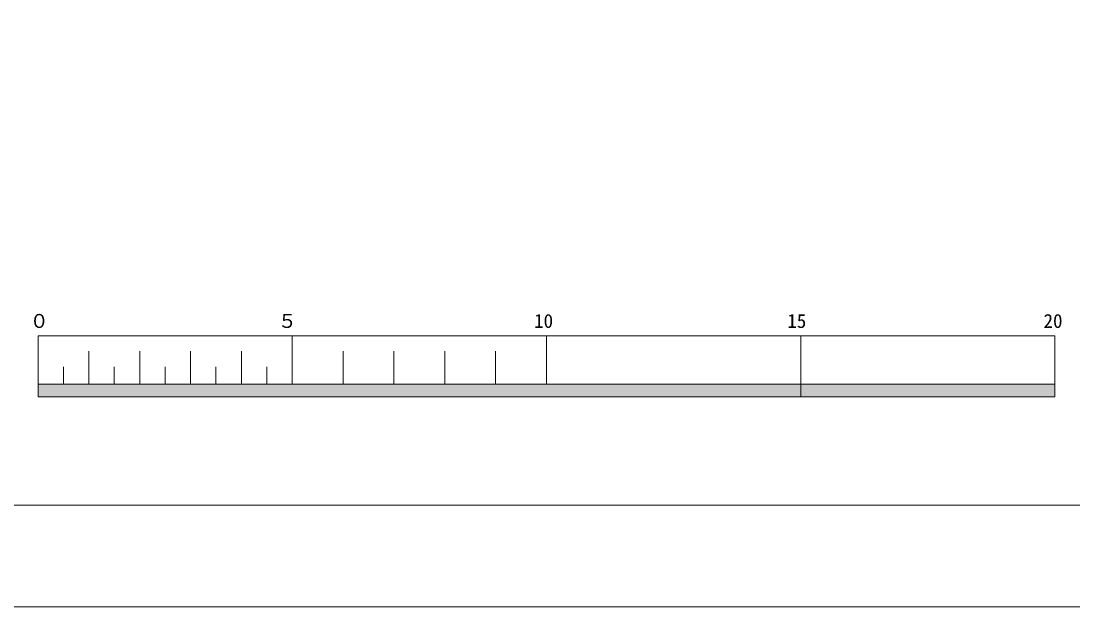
# Model space of a CAD drawing. Units: millimetres, scale not verified. Extents: x -51050 to 51050, y -29700 to 29700.
# Drawn here: x -9960 to 10729, y -29700 to -18183 of the extents above; entities that cross this region are included whole.
import ezdxf
from ezdxf.enums import TextEntityAlignment as Align

# ---------------------------------------------------------------- set-up
doc = ezdxf.new("R2010")
doc.units = ezdxf.units.MM
doc.header["$LTSCALE"] = 100
doc.layers.add('0-2_sunpou', color=7, linetype='Continuous', lineweight=18)
doc.layers.add('0-4_frame', color=7, linetype='Continuous', lineweight=18)
doc.styles.add('ＭＳ ゴシック', font='')
doc.styles.get('ＭＳ ゴシック').set_extended_font_data('MS Gothic')

msp = doc.modelspace()

# ---------------------------------------------------------------- linework, layer by layer
at = {"layer": '0-2_sunpou'}
for p, q in [((-4626.2, -25320.5), (-4626.2, -24370.5)), ((373.8, -25320.5), (373.8, -24370.5)), ((5373.8, -25570.5), (5373.8, -24370.5)), ((-8626.2, -25320.5), (-8626.2, -24670.5)), ((-7626.2, -25320.5), (-7626.2, -24670.5)), ((-6626.2, -25320.5), (-6626.2, -24670.5)), ((-5626.2, -25320.5), (-5626.2, -24670.5)), ((-3626.2, -25320.5), (-3626.2, -24670.5)), ((-2626.2, -25320.5), (-2626.2, -24670.5)), ((-1626.2, -25320.5), (-1626.2, -24670.5)), ((-626.2, -25320.5), (-626.2, -24670.5)), ((-9126.2, -25320.5), (-9126.2, -24980.5)), ((-8126.2, -25320.5), (-8126.2, -24980.5)), ((-7126.2, -25320.5), (-7126.2, -24980.5)), ((-6126.2, -25320.5), (-6126.2, -24980.5)), ((-5126.2, -25320.5), (-5126.2, -24980.5)), ((-9626.2, -25320.5), (10373.8, -25320.5))]:
    msp.add_line(p, q, dxfattribs=at)
msp.add_lwpolyline([(-9626.2, -24370.5), (10373.8, -24370.5), (10373.8, -25570.5), (-9626.2, -25570.5)], close=True, dxfattribs=at)
msp.add_solid([(-9626.2, -25320.5), (10373.8, -25320.5), (-9626.2, -25570.5), (10373.8, -25570.5)], dxfattribs=at)
at = {"layer": '0-4_frame'}
for points in [[(-51050, -29700), (51050, -29700), (51050, 29700), (-51050, 29700)], [(-49050, -27700), (49050, -27700), (49050, 27700), (-49050, 27700)]]:
    msp.add_lwpolyline(points, close=True, dxfattribs=at)

# ---------------------------------------------------------------- texts
at = {"layer": '0-2_sunpou', "style": 'ＭＳ ゴシック'}
for s, p in [('０', (-9789.5, -24298.2)), ('５', (-4909.5, -24298.2)), ('10', (130.5, -24298.2)), ('15', (5110.5, -24298.2)), ('20', (10150.5, -24298.2))]:
    msp.add_text(s, height=274.9, dxfattribs=at).set_placement(p, align=Align.BOTTOM_LEFT)

doc.saveas('drawing.dxf')
